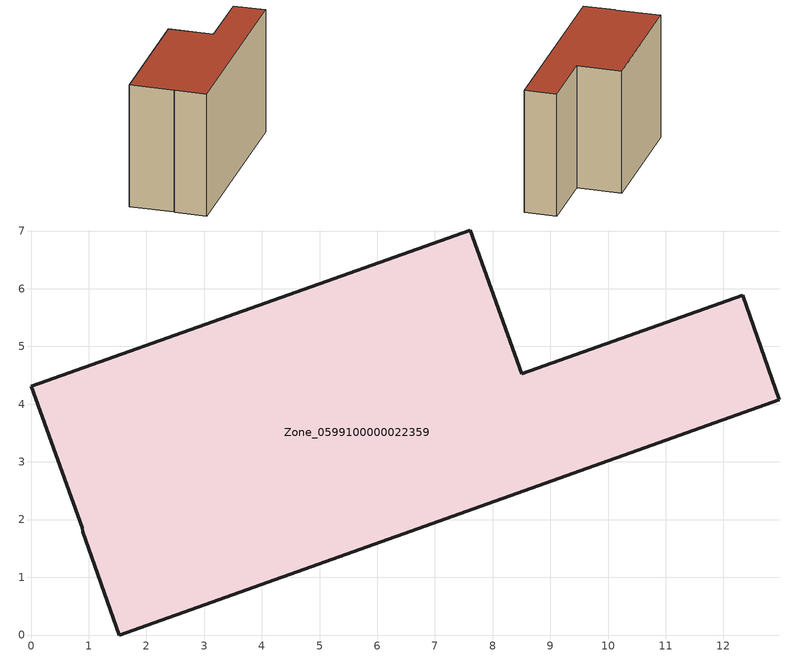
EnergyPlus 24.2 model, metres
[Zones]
Zone_0599100000022359
 floor ground (C_G): 1.53,0 0.89,1.79 0.89,1.86 0,4.31 7.61,7.02 8.5,4.53 12.33,5.89 12.97,4.08 z0
 wall outside (C_F): 1.53,0 12.97,4.08 12.33,5.89 8.5,4.53 7.61,7.02 0,4.31 0.89,1.86 0.89,1.79 1.53,0 z0:7.55
 roof outside (C_R): 0.89,1.79 1.53,0 12.97,4.08 12.33,5.89 8.5,4.53 7.61,7.02 0,4.31 0.89,1.86 z7.55
[BUILDING]
Pand.0599100000022359: North Axis=0; Terrain=City; Loads Convergence Tolerance Value=0.04; Temperature Convergence Tolerance Value=0.4; Solar Distribution=FullExterior; Maximum Number of Warmup Days=25; Minimum Number of Warmup Days=1
[Site:Location]
Rotterdam.The.Hague.AP_ZH_NLD Design_Conditions: Latitude=51.96; Longitude=4.45; Time Zone=1; Elevation=-4.5
[SITE:GROUNDTEMPERATURE:BUILDINGSURFACE]
18, 18, 18, 18, 18, 18, 18, 18, 18, 18, 18, 18
[MATERIAL] Thermal Absorptance=0.9; Solar Absorptance=0.7; Visible Absorptance=0.7
Name | Roughness | Thickness | Conductivity | Density | Specific Heat
G.TI.1946 | MediumSmooth | 0.15 | 1 | 540 | 1210
F.TI.1946 | Rough | 0.3 | 0.857143 | 1920 | 840
R.TI.1946 | MediumRough | 0.2 | 0.1 | 1500 | 1000
[CONSTRUCTION]
C_G: G.TI.1946
C_F: F.TI.1946
C_R: R.TI.1946
[ZONE]
Zone_0599100000022359: Type=1; Multiplier=1; Ceiling Height=Autocalculate; Volume=Autocalculate; Floor Area=autocalculate; Part of Total Floor Area=Yes
[ZONEINFILTRATION:DESIGNFLOWRATE]
Infil_Zone_0599100000022359: Zone or ZoneList or Space or SpaceList=Zone_0599100000022359; Schedule=AlwaysOn; Design Flow Rate Calculation Method=Flow/Area; Flow Rate per Floor Area=0.003; Constant Term Coefficient=1; Temperature Term Coefficient=0; Velocity Term Coefficient=0; Velocity Squared Term Coefficient=0
[HVACTEMPLATE:ZONE:IDEALLOADSAIRSYSTEM]
Zone_0599100000022359: Maximum Heating Supply Air Temperature=50; Minimum Cooling Supply Air Temperature=13; Maximum Heating Supply Air Humidity Ratio=0.0156; Minimum Cooling Supply Air Humidity Ratio=0.0077; Heating Limit=NoLimit; Cooling Limit=NoLimit; Dehumidification Control Type=ConstantSensibleHeatRatio; Cooling Sensible Heat Ratio=0.7; Dehumidification Setpoint=60; Humidification Control Type=None; Humidification Setpoint=30; Outdoor Air Method=None; Outdoor Air Flow Rate per Person=0.00944; Outdoor Air Flow Rate per Zone Floor Area=0; Outdoor Air Flow Rate per Zone=0; Demand Controlled Ventilation Type=None; Outdoor Air Economizer Type=NoEconomizer; Heat Recovery Type=None; Sensible Heat Recovery Effectiveness=0.7; Latent Heat Recovery Effectiveness=0.65
[ZONECONTROL:THERMOSTAT]
ThermostatControl_Zone_0599100000022359: Zone or ZoneList=Zone_0599100000022359; Control Type Schedule=DualSetpointControlType; Control 1=Thermostat_Zone_0599100000022359; Temperature Difference Between Cutout And Setpoint=0
[THERMOSTATSETPOINT:DUALSETPOINT]
Thermostat_Zone_0599100000022359: Heating Setpoint Temperature Schedule=HeatingSetpoint_Zone_0599100000022359; Cooling Setpoint Temperature Schedule=CoolingSetpoint_Zone_0599100000022359
[SCHEDULE:COMPACT]
HeatingSetpoint_Zone_0599100000022359: Through: 12/31, For: AllDays, Until: 24:00, 21
CoolingSetpoint_Zone_0599100000022359: Through: 12/31, For: AllDays, Until: 24:00, 24
DualSetpointControlType: Through: 12/31, For: AllDays, Until: 24:00, 4
AlwaysOn: Through: 12/31, For: AllDays, Until: 24:00, 1
